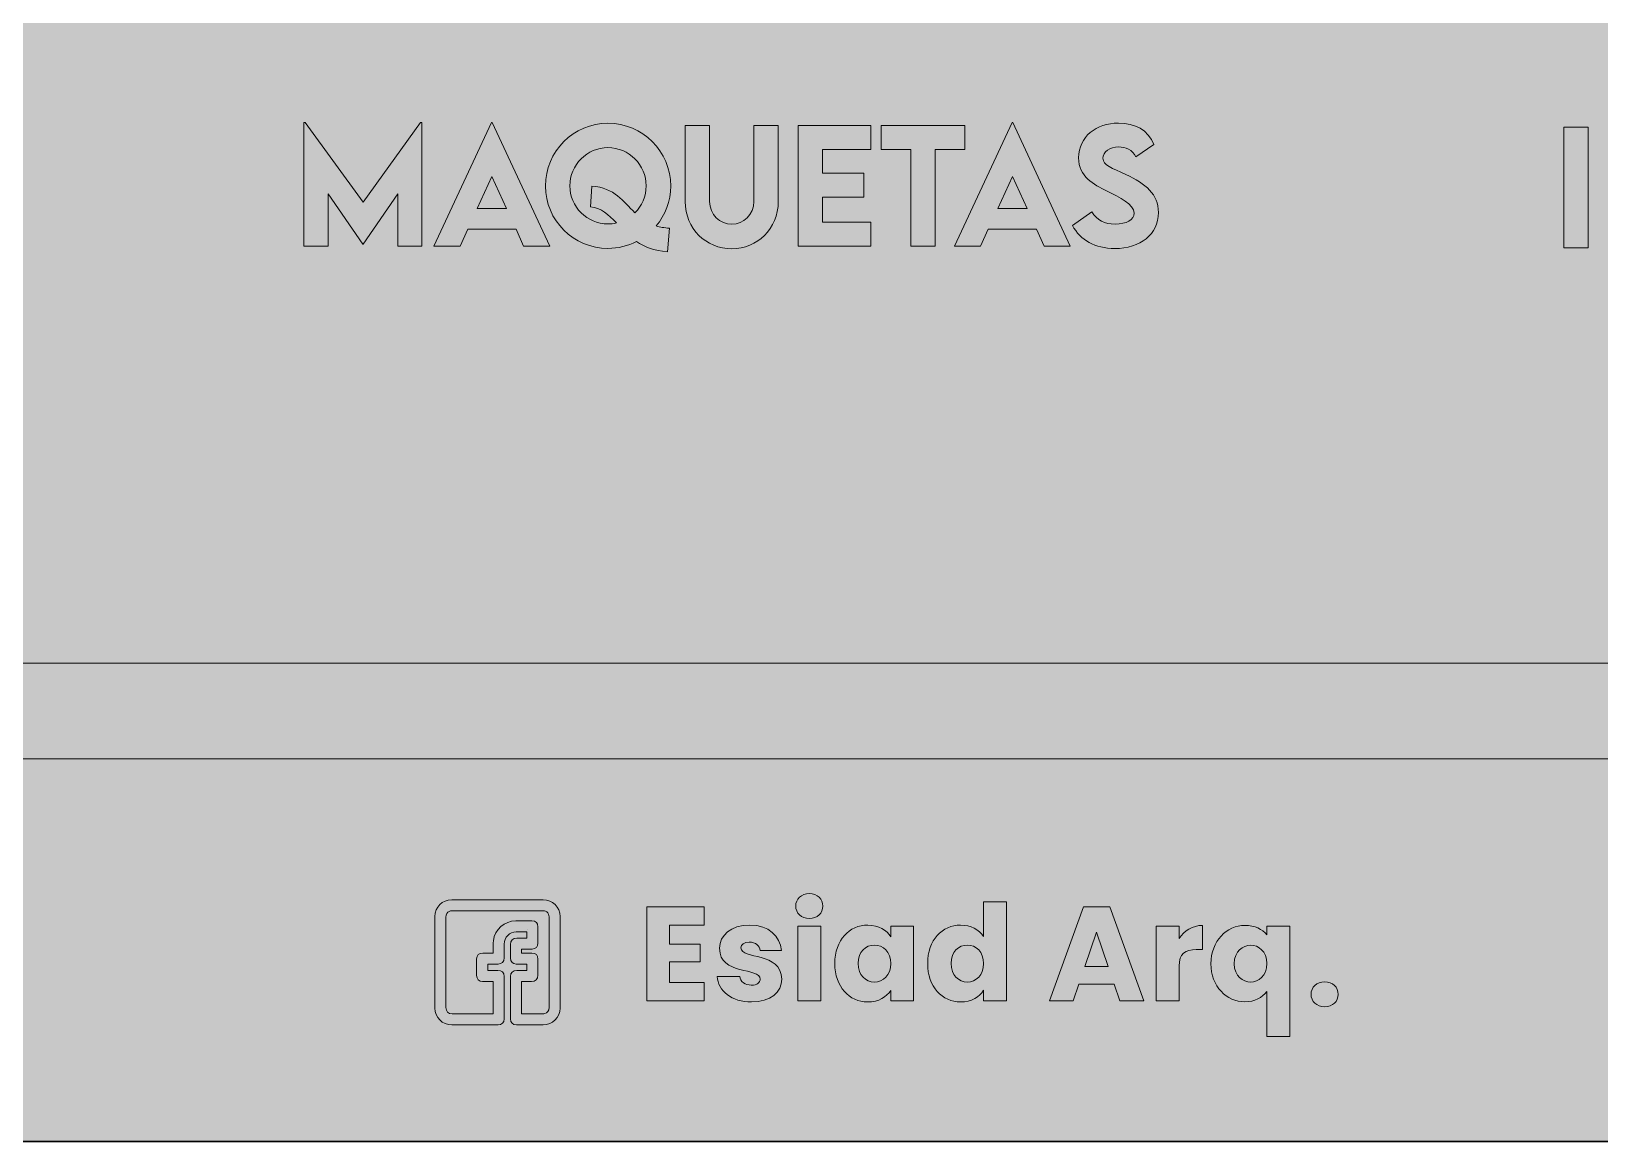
# Model space of a CAD drawing. Header units: metres. Extents: x 2745 to 3085, y 1376 to 1656.
# Drawn here: x 2815.73 to 2840.33, y 1595.96 to 1613.37 of the extents above; entities that cross this region are included whole.
import ezdxf

# ---------------------------------------------------------------- set-up
doc = ezdxf.new("R2010")
doc.units = ezdxf.units.M
doc.layers.add('Esiad Formato - Otros', color=7, linetype='Continuous', lineweight=0)

# ---------------------------------------------------------------- blocks, each defined once
blk = doc.blocks.new('Formato')
at = {"layer": 'Esiad Formato - Otros', "true_color": 0xd7d7da}
h = blk.add_hatch(color=254, dxfattribs=at)
h.dxf.hatch_style = 1
h.paths.add_polyline_path([(0, 0), (-120, 0), (-120, 60), (0, 60)])
at = {"layer": 'Esiad Formato - Otros', "true_color": 0x2b737a, "transparency": 33554687}
h = blk.add_hatch(color=147, dxfattribs=at)
h.dxf.hatch_style = 2
edge = h.paths.add_edge_path()
edge.add_spline(control_points=[(-43.615, 15.979), (-43.615, 15.979), (-43.615, 14.043), (-43.615, 14.043), (-43.615, 14.043), (-43.994, 14.043), (-43.994, 14.043), (-43.994, 14.043), (-43.994, 14.865), (-43.994, 14.865), (-43.994, 14.865), (-44.538, 14.074), (-44.538, 14.074), (-44.538, 14.074), (-44.54, 14.074), (-44.54, 14.074), (-44.54, 14.074), (-45.085, 14.865), (-45.085, 14.865), (-45.085, 14.865), (-45.085, 14.043), (-45.085, 14.043), (-45.085, 14.043), (-45.465, 14.043), (-45.465, 14.043), (-45.465, 14.043), (-45.465, 15.979), (-45.465, 15.979), (-45.465, 15.979), (-45.444, 15.979), (-45.444, 15.979), (-45.444, 15.979), (-44.539, 14.731), (-44.539, 14.731), (-44.539, 14.731), (-43.636, 15.979), (-43.636, 15.979), (-43.636, 15.979), (-43.615, 15.979), (-43.615, 15.979)], knot_values=[0, 0, 0, 0, 1, 1, 1, 2, 2, 2, 3, 3, 3, 4, 4, 4, 5, 5, 5, 6, 6, 6, 7, 7, 7, 8, 8, 8, 9, 9, 9, 10, 10, 10, 11, 11, 11, 12, 12, 12, 13, 13, 13, 13], degree=3, periodic=0)
h = blk.add_hatch(color=147, dxfattribs=at)
h.dxf.hatch_style = 2
edge = h.paths.add_edge_path()
edge.add_spline(control_points=[(-42.287, 14.63), (-42.287, 14.63), (-42.517, 15.135), (-42.517, 15.135), (-42.517, 15.135), (-42.747, 14.63), (-42.747, 14.63), (-42.747, 14.63), (-42.287, 14.63), (-42.287, 14.63)], knot_values=[0, 0, 0, 0, 1, 1, 1, 2, 2, 2, 3, 3, 3, 3], degree=3, periodic=0)
edge = h.paths.add_edge_path()
edge.add_spline(control_points=[(-42.139, 14.306), (-42.139, 14.306), (-42.895, 14.306), (-42.895, 14.306), (-42.895, 14.306), (-43.016, 14.043), (-43.016, 14.043), (-43.016, 14.043), (-43.426, 14.043), (-43.426, 14.043), (-43.426, 14.043), (-42.524, 15.979), (-42.524, 15.979), (-42.524, 15.979), (-42.512, 15.979), (-42.512, 15.979), (-42.512, 15.979), (-41.608, 14.043), (-41.608, 14.043), (-41.608, 14.043), (-42.02, 14.043), (-42.02, 14.043), (-42.02, 14.043), (-42.139, 14.306), (-42.139, 14.306)], knot_values=[0, 0, 0, 0, 1, 1, 1, 2, 2, 2, 3, 3, 3, 4, 4, 4, 5, 5, 5, 6, 6, 6, 7, 7, 7, 8, 8, 8, 8], degree=3, periodic=0)
h = blk.add_hatch(color=147, dxfattribs=at)
h.dxf.hatch_style = 2
edge = h.paths.add_edge_path()
edge.add_spline(control_points=[(-40.697, 14.391), (-40.651, 14.391), (-40.605, 14.395), (-40.563, 14.406), (-40.686, 14.536), (-40.802, 14.646), (-40.972, 14.658), (-40.972, 14.658), (-40.952, 14.984), (-40.952, 14.984), (-40.59, 14.957), (-40.458, 14.743), (-40.274, 14.565), (-40.165, 14.673), (-40.097, 14.823), (-40.097, 14.987), (-40.097, 15.318), (-40.366, 15.587), (-40.697, 15.587), (-41.026, 15.587), (-41.294, 15.318), (-41.294, 14.987), (-41.294, 14.659), (-41.026, 14.391), (-40.697, 14.391)], knot_values=[0, 0, 0, 0, 1, 1, 1, 2, 2, 2, 3, 3, 3, 4, 4, 4, 5, 5, 5, 6, 6, 6, 7, 7, 7, 8, 8, 8, 8], degree=3, periodic=0)
edge = h.paths.add_edge_path()
edge.add_spline(control_points=[(-39.941, 14.359), (-39.88, 14.341), (-39.812, 14.329), (-39.733, 14.324), (-39.733, 14.324), (-39.764, 13.954), (-39.764, 13.954), (-39.97, 13.966), (-40.124, 14.03), (-40.248, 14.115), (-40.383, 14.045), (-40.535, 14.006), (-40.697, 14.006), (-41.236, 14.006), (-41.678, 14.447), (-41.678, 14.985), (-41.678, 15.527), (-41.236, 15.97), (-40.696, 15.97), (-40.155, 15.97), (-39.712, 15.527), (-39.712, 14.985), (-39.712, 14.748), (-39.798, 14.529), (-39.941, 14.359)], knot_values=[0, 0, 0, 0, 1, 1, 1, 2, 2, 2, 3, 3, 3, 4, 4, 4, 5, 5, 5, 6, 6, 6, 7, 7, 7, 8, 8, 8, 8], degree=3, periodic=0)
h = blk.add_hatch(color=147, dxfattribs=at)
h.dxf.hatch_style = 2
edge = h.paths.add_edge_path()
edge.add_spline(control_points=[(-39.483, 14.741), (-39.483, 14.741), (-39.483, 15.932), (-39.483, 15.932), (-39.483, 15.932), (-39.101, 15.932), (-39.101, 15.932), (-39.101, 15.932), (-39.101, 14.742), (-39.101, 14.742), (-39.101, 14.536), (-38.938, 14.386), (-38.755, 14.386), (-38.572, 14.386), (-38.407, 14.537), (-38.407, 14.742), (-38.407, 14.742), (-38.407, 15.932), (-38.407, 15.932), (-38.407, 15.932), (-38.025, 15.932), (-38.025, 15.932), (-38.025, 15.932), (-38.025, 14.741), (-38.025, 14.741), (-38.025, 14.313), (-38.352, 14.002), (-38.754, 14.002), (-39.156, 14.002), (-39.483, 14.313), (-39.483, 14.741)], knot_values=[0, 0, 0, 0, 1, 1, 1, 2, 2, 2, 3, 3, 3, 4, 4, 4, 5, 5, 5, 6, 6, 6, 7, 7, 7, 8, 8, 8, 9, 9, 9, 10, 10, 10, 10], degree=3, periodic=0)
h = blk.add_hatch(color=147, dxfattribs=at)
h.dxf.hatch_style = 2
edge = h.paths.add_edge_path()
edge.add_spline(control_points=[(-37.333, 15.558), (-37.333, 15.558), (-37.333, 15.189), (-37.333, 15.189), (-37.333, 15.189), (-36.682, 15.189), (-36.682, 15.189), (-36.682, 15.189), (-36.682, 14.81), (-36.682, 14.81), (-36.682, 14.81), (-37.333, 14.81), (-37.333, 14.81), (-37.333, 14.81), (-37.333, 14.42), (-37.333, 14.42), (-37.333, 14.42), (-36.574, 14.42), (-36.574, 14.42), (-36.574, 14.42), (-36.574, 14.043), (-36.574, 14.043), (-36.574, 14.043), (-37.713, 14.043), (-37.713, 14.043), (-37.713, 14.043), (-37.713, 15.932), (-37.713, 15.932), (-37.713, 15.932), (-36.574, 15.932), (-36.574, 15.932), (-36.574, 15.932), (-36.574, 15.558), (-36.574, 15.558), (-36.574, 15.558), (-37.333, 15.558), (-37.333, 15.558)], knot_values=[0, 0, 0, 0, 1, 1, 1, 2, 2, 2, 3, 3, 3, 4, 4, 4, 5, 5, 5, 6, 6, 6, 7, 7, 7, 8, 8, 8, 9, 9, 9, 10, 10, 10, 11, 11, 11, 12, 12, 12, 12], degree=3, periodic=0)
h = blk.add_hatch(color=147, dxfattribs=at)
h.dxf.hatch_style = 2
edge = h.paths.add_edge_path()
edge.add_spline(control_points=[(-35.1, 15.556), (-35.1, 15.556), (-35.564, 15.556), (-35.564, 15.556), (-35.564, 15.556), (-35.564, 14.043), (-35.564, 14.043), (-35.564, 14.043), (-35.945, 14.043), (-35.945, 14.043), (-35.945, 14.043), (-35.945, 15.556), (-35.945, 15.556), (-35.945, 15.556), (-36.41, 15.556), (-36.41, 15.556), (-36.41, 15.556), (-36.41, 15.932), (-36.41, 15.932), (-36.41, 15.932), (-35.1, 15.932), (-35.1, 15.932), (-35.1, 15.932), (-35.1, 15.556), (-35.1, 15.556)], knot_values=[0, 0, 0, 0, 1, 1, 1, 2, 2, 2, 3, 3, 3, 4, 4, 4, 5, 5, 5, 6, 6, 6, 7, 7, 7, 8, 8, 8, 8], degree=3, periodic=0)
h = blk.add_hatch(color=147, dxfattribs=at)
h.dxf.hatch_style = 2
edge = h.paths.add_edge_path()
edge.add_spline(control_points=[(-34.121, 14.63), (-34.121, 14.63), (-34.351, 15.135), (-34.351, 15.135), (-34.351, 15.135), (-34.582, 14.63), (-34.582, 14.63), (-34.582, 14.63), (-34.121, 14.63), (-34.121, 14.63)], knot_values=[0, 0, 0, 0, 1, 1, 1, 2, 2, 2, 3, 3, 3, 3], degree=3, periodic=0)
edge = h.paths.add_edge_path()
edge.add_spline(control_points=[(-33.974, 14.306), (-33.974, 14.306), (-34.73, 14.306), (-34.73, 14.306), (-34.73, 14.306), (-34.85, 14.043), (-34.85, 14.043), (-34.85, 14.043), (-35.26, 14.043), (-35.26, 14.043), (-35.26, 14.043), (-34.358, 15.979), (-34.358, 15.979), (-34.358, 15.979), (-34.346, 15.979), (-34.346, 15.979), (-34.346, 15.979), (-33.443, 14.043), (-33.443, 14.043), (-33.443, 14.043), (-33.854, 14.043), (-33.854, 14.043), (-33.854, 14.043), (-33.974, 14.306), (-33.974, 14.306)], knot_values=[0, 0, 0, 0, 1, 1, 1, 2, 2, 2, 3, 3, 3, 4, 4, 4, 5, 5, 5, 6, 6, 6, 7, 7, 7, 8, 8, 8, 8], degree=3, periodic=0)
h = blk.add_hatch(color=147, dxfattribs=at)
h.dxf.hatch_style = 2
edge = h.paths.add_edge_path()
edge.add_spline(control_points=[(-33.411, 14.368), (-33.411, 14.368), (-33.108, 14.582), (-33.108, 14.582), (-33.024, 14.448), (-32.904, 14.387), (-32.741, 14.387), (-32.563, 14.387), (-32.443, 14.46), (-32.443, 14.561), (-32.443, 14.699), (-32.669, 14.808), (-32.867, 14.906), (-33.08, 15.012), (-33.313, 15.128), (-33.313, 15.429), (-33.313, 15.756), (-33.036, 15.972), (-32.689, 15.972), (-32.431, 15.972), (-32.218, 15.865), (-32.133, 15.636), (-32.133, 15.636), (-32.413, 15.441), (-32.413, 15.441), (-32.469, 15.553), (-32.578, 15.599), (-32.683, 15.599), (-32.825, 15.599), (-32.931, 15.517), (-32.931, 15.42), (-32.931, 15.307), (-32.788, 15.268), (-32.571, 15.166), (-32.258, 15.019), (-32.061, 14.859), (-32.061, 14.569), (-32.061, 14.224), (-32.342, 14.005), (-32.747, 14.005), (-33.056, 14.005), (-33.285, 14.134), (-33.411, 14.368)], knot_values=[0, 0, 0, 0, 1, 1, 1, 2, 2, 2, 3, 3, 3, 4, 4, 4, 5, 5, 5, 6, 6, 6, 7, 7, 7, 8, 8, 8, 9, 9, 9, 10, 10, 10, 11, 11, 11, 12, 12, 12, 13, 13, 13, 14, 14, 14, 14], degree=3, periodic=0)
h = blk.add_hatch(color=147, dxfattribs=at)
h.dxf.hatch_style = 2
edge = h.paths.add_edge_path()
edge.add_spline(control_points=[(-25.701, 15.907), (-25.701, 15.907), (-25.321, 15.907), (-25.321, 15.907), (-25.321, 15.907), (-25.321, 14.018), (-25.321, 14.018), (-25.321, 14.018), (-25.701, 14.018), (-25.701, 14.018), (-25.701, 14.018), (-25.701, 15.907), (-25.701, 15.907)], knot_values=[0, 0, 0, 0, 1, 1, 1, 2, 2, 2, 3, 3, 3, 4, 4, 4, 4], degree=3, periodic=0)
at = {"layer": 'Esiad Formato - Otros', "true_color": 0x60bfbc, "transparency": 33554687}
h = blk.add_hatch(color=123, dxfattribs=at)
h.dxf.hatch_style = 2
edge = h.paths.add_edge_path()
edge.add_line((0, 6), (-65.117, 6))
edge.add_arc((-65.117, -6.5), 12.5, 90, 148.6677)
edge.add_line((-75.794, 0), (0, 0))
edge.add_line((0, 0), (0, 6))
at = {"layer": 'Esiad Formato - Otros', "transparency": 33554687}
h = blk.add_hatch(color=256, dxfattribs=at)
h.dxf.hatch_style = 2
edge = h.paths.add_edge_path()
edge.add_spline(control_points=[(-41.951, 3.318), (-41.951, 3.318), (-41.951, 3.318), (-41.951, 3.318), (-41.951, 3.318), (-41.951, 3.317), (-41.951, 3.317), (-41.951, 3.317), (-41.951, 3.317), (-41.951, 3.317), (-41.951, 3.317), (-41.951, 3.318), (-41.951, 3.318)], knot_values=[0, 0, 0, 0, 1, 1, 1, 2, 2, 2, 3, 3, 3, 4, 4, 4, 4], degree=3, periodic=0)
edge = h.paths.add_edge_path()
edge.add_spline(control_points=[(-41.794, 2.606), (-41.794, 2.606), (-41.794, 2.859), (-41.794, 2.859), (-41.794, 2.918), (-41.831, 2.955), (-41.89, 2.955), (-41.89, 2.955), (-42.052, 2.955), (-42.052, 2.955), (-42.052, 2.955), (-42.052, 3.016), (-42.052, 3.016), (-42.052, 3.016), (-42.02, 3.016), (-42.02, 3.016), (-41.976, 3.016), (-41.932, 3.016), (-41.887, 3.016), (-41.83, 3.017), (-41.794, 3.053), (-41.794, 3.11), (-41.794, 3.195), (-41.794, 3.28), (-41.794, 3.365), (-41.794, 3.425), (-41.83, 3.461), (-41.889, 3.461), (-41.889, 3.461), (-41.94, 3.461), (-41.94, 3.461), (-42.008, 3.461), (-42.075, 3.461), (-42.143, 3.46), (-42.321, 3.457), (-42.472, 3.323), (-42.493, 3.148), (-42.498, 3.102), (-42.498, 3.054), (-42.498, 3.009), (-42.498, 2.991), (-42.498, 2.973), (-42.498, 2.955), (-42.498, 2.955), (-42.662, 2.955), (-42.662, 2.955), (-42.72, 2.955), (-42.757, 2.919), (-42.757, 2.862), (-42.758, 2.775), (-42.757, 2.688), (-42.757, 2.602), (-42.757, 2.545), (-42.72, 2.509), (-42.664, 2.508), (-42.62, 2.508), (-42.576, 2.508), (-42.531, 2.508), (-42.531, 2.508), (-42.499, 2.508), (-42.499, 2.508), (-42.499, 2.508), (-42.499, 2.001), (-42.499, 2.001), (-42.499, 2.001), (-43.139, 2.001), (-43.139, 2.001), (-43.201, 2.001), (-43.238, 2.038), (-43.238, 2.099), (-43.238, 2.099), (-43.239, 3.214), (-43.239, 3.214), (-43.238, 3.314), (-43.238, 3.414), (-43.239, 3.515), (-43.239, 3.562), (-43.223, 3.592), (-43.187, 3.608), (-43.174, 3.614), (-43.156, 3.618), (-43.139, 3.618), (-42.93, 3.618), (-42.721, 3.618), (-42.511, 3.618), (-42.442, 3.618), (-42.373, 3.618), (-42.304, 3.618), (-42.304, 3.618), (-41.733, 3.618), (-41.733, 3.618), (-41.702, 3.618), (-41.678, 3.615), (-41.658, 3.6), (-41.633, 3.581), (-41.621, 3.556), (-41.621, 3.52), (-41.621, 3.52), (-41.621, 2.596), (-41.621, 2.596), (-41.621, 2.596), (-41.621, 2.1), (-41.621, 2.1), (-41.621, 2.051), (-41.645, 2.016), (-41.687, 2.005), (-41.696, 2.002), (-41.706, 2.001), (-41.716, 2.001), (-41.716, 2.001), (-42.052, 2.001), (-42.052, 2.001), (-42.052, 2.001), (-42.052, 2.508), (-42.052, 2.508), (-42.052, 2.508), (-41.894, 2.508), (-41.894, 2.508), (-41.831, 2.508), (-41.794, 2.544), (-41.794, 2.606)], knot_values=[0, 0, 0, 0, 1, 1, 1, 2, 2, 2, 3, 3, 3, 4, 4, 4, 5, 5, 5, 6, 6, 6, 7, 7, 7, 8, 8, 8, 9, 9, 9, 10, 10, 10, 11, 11, 11, 12, 12, 12, 13, 13, 13, 14, 14, 14, 15, 15, 15, 16, 16, 16, 17, 17, 17, 18, 18, 18, 19, 19, 19, 20, 20, 20, 21, 21, 21, 22, 22, 22, 23, 23, 23, 24, 24, 24, 25, 25, 25, 26, 26, 26, 27, 27, 27, 28, 28, 28, 29, 29, 29, 30, 30, 30, 31, 31, 31, 32, 32, 32, 33, 33, 33, 34, 34, 34, 35, 35, 35, 36, 36, 36, 37, 37, 37, 38, 38, 38, 39, 39, 39, 40, 40, 40, 40], degree=3, periodic=0)
edge = h.paths.add_edge_path()
edge.add_spline(control_points=[(-41.713, 3.791), (-41.713, 3.791), (-43.147, 3.791), (-43.147, 3.791), (-43.295, 3.791), (-43.411, 3.675), (-43.412, 3.526), (-43.412, 3.526), (-43.412, 2.092), (-43.412, 2.092), (-43.411, 1.944), (-43.295, 1.828), (-43.146, 1.828), (-43.146, 1.828), (-42.42, 1.828), (-42.42, 1.828), (-42.361, 1.828), (-42.325, 1.864), (-42.325, 1.923), (-42.325, 1.923), (-42.325, 2.585), (-42.325, 2.585), (-42.325, 2.648), (-42.36, 2.682), (-42.422, 2.682), (-42.422, 2.682), (-42.582, 2.682), (-42.582, 2.682), (-42.582, 2.682), (-42.582, 2.781), (-42.582, 2.781), (-42.582, 2.781), (-42.421, 2.781), (-42.421, 2.781), (-42.359, 2.782), (-42.325, 2.816), (-42.325, 2.878), (-42.325, 2.878), (-42.325, 3.095), (-42.325, 3.095), (-42.325, 3.2), (-42.239, 3.287), (-42.134, 3.288), (-42.093, 3.288), (-42.053, 3.288), (-42.013, 3.288), (-42.013, 3.288), (-41.969, 3.288), (-41.969, 3.288), (-41.969, 3.288), (-41.969, 3.189), (-41.969, 3.189), (-41.969, 3.189), (-42.124, 3.189), (-42.124, 3.189), (-42.187, 3.189), (-42.226, 3.149), (-42.226, 3.086), (-42.226, 3.015), (-42.226, 2.944), (-42.226, 2.873), (-42.226, 2.818), (-42.191, 2.782), (-42.137, 2.781), (-42.118, 2.781), (-42.099, 2.781), (-42.08, 2.781), (-42.08, 2.781), (-41.97, 2.781), (-41.97, 2.781), (-41.97, 2.781), (-41.97, 2.682), (-41.97, 2.682), (-41.97, 2.682), (-42.127, 2.682), (-42.127, 2.682), (-42.191, 2.682), (-42.226, 2.648), (-42.226, 2.584), (-42.226, 2.584), (-42.226, 1.923), (-42.226, 1.923), (-42.226, 1.863), (-42.191, 1.828), (-42.131, 1.828), (-42.131, 1.828), (-41.713, 1.828), (-41.713, 1.828), (-41.565, 1.828), (-41.448, 1.944), (-41.448, 2.092), (-41.448, 2.092), (-41.448, 3.526), (-41.448, 3.526), (-41.448, 3.675), (-41.565, 3.791), (-41.713, 3.791)], knot_values=[0, 0, 0, 0, 1, 1, 1, 2, 2, 2, 3, 3, 3, 4, 4, 4, 5, 5, 5, 6, 6, 6, 7, 7, 7, 8, 8, 8, 9, 9, 9, 10, 10, 10, 11, 11, 11, 12, 12, 12, 13, 13, 13, 14, 14, 14, 15, 15, 15, 16, 16, 16, 17, 17, 17, 18, 18, 18, 19, 19, 19, 20, 20, 20, 21, 21, 21, 22, 22, 22, 23, 23, 23, 24, 24, 24, 25, 25, 25, 26, 26, 26, 27, 27, 27, 28, 28, 28, 29, 29, 29, 30, 30, 30, 31, 31, 31, 32, 32, 32, 32], degree=3, periodic=0)
h = blk.add_hatch(color=256, dxfattribs=at)
h.dxf.hatch_style = 2
edge = h.paths.add_edge_path()
edge.add_spline(control_points=[(-37.718, 3.375), (-37.718, 3.375), (-37.358, 3.375), (-37.358, 3.375), (-37.358, 3.375), (-37.358, 2.203), (-37.358, 2.203), (-37.358, 2.203), (-37.718, 2.203), (-37.718, 2.203), (-37.718, 2.203), (-37.718, 3.375), (-37.718, 3.375)], knot_values=[0, 0, 0, 0, 1, 1, 1, 2, 2, 2, 3, 3, 3, 4, 4, 4, 4], degree=3, periodic=0)
edge = h.paths.add_edge_path()
edge.add_spline(control_points=[(-37.751, 3.69), (-37.751, 3.8), (-37.665, 3.886), (-37.537, 3.886), (-37.411, 3.886), (-37.325, 3.8), (-37.325, 3.69), (-37.325, 3.583), (-37.411, 3.497), (-37.537, 3.497), (-37.665, 3.497), (-37.751, 3.583), (-37.751, 3.69)], knot_values=[0, 0, 0, 0, 1, 1, 1, 2, 2, 2, 3, 3, 3, 4, 4, 4, 4], degree=3, periodic=0)
h = blk.add_hatch(color=256, dxfattribs=at)
h.dxf.hatch_style = 2
edge = h.paths.add_edge_path()
edge.add_spline(control_points=[(-35.059, 3.079), (-35.193, 3.079), (-35.315, 2.978), (-35.315, 2.791), (-35.315, 2.605), (-35.193, 2.5), (-35.059, 2.5), (-34.922, 2.5), (-34.803, 2.602), (-34.803, 2.789), (-34.803, 2.976), (-34.922, 3.079), (-35.059, 3.079)], knot_values=[0, 0, 0, 0, 1, 1, 1, 2, 2, 2, 3, 3, 3, 4, 4, 4, 4], degree=3, periodic=0)
edge = h.paths.add_edge_path()
edge.add_spline(control_points=[(-35.164, 3.392), (-35.009, 3.392), (-34.874, 3.321), (-34.803, 3.214), (-34.803, 3.214), (-34.803, 3.758), (-34.803, 3.758), (-34.803, 3.758), (-34.444, 3.758), (-34.444, 3.758), (-34.444, 3.758), (-34.444, 2.203), (-34.444, 2.203), (-34.444, 2.203), (-34.803, 2.203), (-34.803, 2.203), (-34.803, 2.203), (-34.803, 2.371), (-34.803, 2.371), (-34.868, 2.264), (-34.992, 2.187), (-35.164, 2.187), (-35.452, 2.187), (-35.681, 2.422), (-35.681, 2.791), (-35.681, 3.161), (-35.452, 3.392), (-35.164, 3.392)], knot_values=[0, 0, 0, 0, 1, 1, 1, 2, 2, 2, 3, 3, 3, 4, 4, 4, 5, 5, 5, 6, 6, 6, 7, 7, 7, 8, 8, 8, 9, 9, 9, 9], degree=3, periodic=0)
h = blk.add_hatch(color=256, dxfattribs=at)
h.dxf.hatch_style = 2
edge = h.paths.add_edge_path()
edge.add_spline(control_points=[(-39.185, 3.39), (-39.185, 3.39), (-39.729, 3.39), (-39.729, 3.39), (-39.729, 3.39), (-39.729, 3.092), (-39.729, 3.092), (-39.729, 3.092), (-39.248, 3.092), (-39.248, 3.092), (-39.248, 3.092), (-39.248, 2.815), (-39.248, 2.815), (-39.248, 2.815), (-39.729, 2.815), (-39.729, 2.815), (-39.729, 2.815), (-39.729, 2.491), (-39.729, 2.491), (-39.729, 2.491), (-39.185, 2.491), (-39.185, 2.491), (-39.185, 2.491), (-39.185, 2.203), (-39.185, 2.203), (-39.185, 2.203), (-40.088, 2.203), (-40.088, 2.203), (-40.088, 2.203), (-40.088, 3.678), (-40.088, 3.678), (-40.088, 3.678), (-39.185, 3.678), (-39.185, 3.678), (-39.185, 3.678), (-39.185, 3.39), (-39.185, 3.39)], knot_values=[0, 0, 0, 0, 1, 1, 1, 2, 2, 2, 3, 3, 3, 4, 4, 4, 5, 5, 5, 6, 6, 6, 7, 7, 7, 8, 8, 8, 9, 9, 9, 10, 10, 10, 11, 11, 11, 12, 12, 12, 12], degree=3, periodic=0)
h = blk.add_hatch(color=256, dxfattribs=at)
h.dxf.hatch_style = 2
edge = h.paths.add_edge_path()
edge.add_spline(control_points=[(-33.032, 3.281), (-33.032, 3.281), (-33.213, 2.741), (-33.213, 2.741), (-33.213, 2.741), (-32.85, 2.741), (-32.85, 2.741), (-32.85, 2.741), (-33.032, 3.281), (-33.032, 3.281)], knot_values=[0, 0, 0, 0, 1, 1, 1, 2, 2, 2, 3, 3, 3, 3], degree=3, periodic=0)
edge = h.paths.add_edge_path()
edge.add_spline(control_points=[(-32.757, 2.464), (-32.757, 2.464), (-33.308, 2.464), (-33.308, 2.464), (-33.308, 2.464), (-33.396, 2.203), (-33.396, 2.203), (-33.396, 2.203), (-33.772, 2.203), (-33.772, 2.203), (-33.772, 2.203), (-33.238, 3.678), (-33.238, 3.678), (-33.238, 3.678), (-32.822, 3.678), (-32.822, 3.678), (-32.822, 3.678), (-32.289, 2.203), (-32.289, 2.203), (-32.289, 2.203), (-32.669, 2.203), (-32.669, 2.203), (-32.669, 2.203), (-32.757, 2.464), (-32.757, 2.464)], knot_values=[0, 0, 0, 0, 1, 1, 1, 2, 2, 2, 3, 3, 3, 4, 4, 4, 5, 5, 5, 6, 6, 6, 7, 7, 7, 8, 8, 8, 8], degree=3, periodic=0)
h = blk.add_hatch(color=256, dxfattribs=at)
h.dxf.hatch_style = 2
edge = h.paths.add_edge_path()
edge.add_spline(control_points=[(-38.444, 2.187), (-38.757, 2.187), (-38.967, 2.361), (-38.984, 2.588), (-38.984, 2.588), (-38.629, 2.588), (-38.629, 2.588), (-38.62, 2.506), (-38.547, 2.451), (-38.448, 2.451), (-38.356, 2.451), (-38.308, 2.493), (-38.308, 2.546), (-38.308, 2.735), (-38.946, 2.598), (-38.946, 3.029), (-38.946, 3.228), (-38.776, 3.392), (-38.469, 3.392), (-38.167, 3.392), (-37.999, 3.224), (-37.976, 2.993), (-37.976, 2.993), (-38.308, 2.993), (-38.308, 2.993), (-38.318, 3.073), (-38.379, 3.125), (-38.48, 3.125), (-38.564, 3.125), (-38.61, 3.092), (-38.61, 3.035), (-38.61, 2.848), (-37.976, 2.981), (-37.969, 2.544), (-37.969, 2.34), (-38.15, 2.187), (-38.444, 2.187)], knot_values=[0, 0, 0, 0, 1, 1, 1, 2, 2, 2, 3, 3, 3, 4, 4, 4, 5, 5, 5, 6, 6, 6, 7, 7, 7, 8, 8, 8, 9, 9, 9, 10, 10, 10, 11, 11, 11, 12, 12, 12, 12], degree=3, periodic=0)
h = blk.add_hatch(color=256, dxfattribs=at)
h.dxf.hatch_style = 2
edge = h.paths.add_edge_path()
edge.add_spline(control_points=[(-36.516, 3.079), (-36.651, 3.079), (-36.773, 2.978), (-36.773, 2.791), (-36.773, 2.605), (-36.651, 2.5), (-36.516, 2.5), (-36.38, 2.5), (-36.26, 2.602), (-36.26, 2.789), (-36.26, 2.976), (-36.38, 3.079), (-36.516, 3.079)], knot_values=[0, 0, 0, 0, 1, 1, 1, 2, 2, 2, 3, 3, 3, 4, 4, 4, 4], degree=3, periodic=0)
edge = h.paths.add_edge_path()
edge.add_spline(control_points=[(-36.621, 3.392), (-36.447, 3.392), (-36.323, 3.312), (-36.26, 3.209), (-36.26, 3.209), (-36.26, 3.375), (-36.26, 3.375), (-36.26, 3.375), (-35.901, 3.375), (-35.901, 3.375), (-35.901, 3.375), (-35.901, 2.203), (-35.901, 2.203), (-35.901, 2.203), (-36.26, 2.203), (-36.26, 2.203), (-36.26, 2.203), (-36.26, 2.369), (-36.26, 2.369), (-36.325, 2.266), (-36.449, 2.187), (-36.623, 2.187), (-36.909, 2.187), (-37.138, 2.422), (-37.138, 2.791), (-37.138, 3.161), (-36.909, 3.392), (-36.621, 3.392)], knot_values=[0, 0, 0, 0, 1, 1, 1, 2, 2, 2, 3, 3, 3, 4, 4, 4, 5, 5, 5, 6, 6, 6, 7, 7, 7, 8, 8, 8, 9, 9, 9, 9], degree=3, periodic=0)
h = blk.add_hatch(color=256, dxfattribs=at)
h.dxf.hatch_style = 2
edge = h.paths.add_edge_path()
edge.add_spline(control_points=[(-31.737, 2.203), (-31.737, 2.203), (-32.096, 2.203), (-32.096, 2.203), (-32.096, 2.203), (-32.096, 3.375), (-32.096, 3.375), (-32.096, 3.375), (-31.737, 3.375), (-31.737, 3.375), (-31.737, 3.375), (-31.737, 3.18), (-31.737, 3.18), (-31.655, 3.304), (-31.527, 3.388), (-31.369, 3.388), (-31.369, 3.388), (-31.369, 3.008), (-31.369, 3.008), (-31.369, 3.008), (-31.468, 3.008), (-31.468, 3.008), (-31.638, 3.008), (-31.737, 2.949), (-31.737, 2.747), (-31.737, 2.747), (-31.737, 2.203), (-31.737, 2.203)], knot_values=[0, 0, 0, 0, 1, 1, 1, 2, 2, 2, 3, 3, 3, 4, 4, 4, 5, 5, 5, 6, 6, 6, 7, 7, 7, 8, 8, 8, 9, 9, 9, 9], degree=3, periodic=0)
h = blk.add_hatch(color=256, dxfattribs=at)
h.dxf.hatch_style = 2
edge = h.paths.add_edge_path()
edge.add_spline(control_points=[(-30.615, 3.077), (-30.735, 3.077), (-30.872, 2.985), (-30.872, 2.787), (-30.872, 2.59), (-30.735, 2.5), (-30.615, 2.5), (-30.494, 2.5), (-30.359, 2.592), (-30.359, 2.789), (-30.359, 2.987), (-30.494, 3.077), (-30.615, 3.077)], knot_values=[0, 0, 0, 0, 1, 1, 1, 2, 2, 2, 3, 3, 3, 4, 4, 4, 4], degree=3, periodic=0)
edge = h.paths.add_edge_path()
edge.add_spline(control_points=[(-30.701, 3.388), (-30.548, 3.388), (-30.431, 3.329), (-30.359, 3.241), (-30.359, 3.241), (-30.359, 3.375), (-30.359, 3.375), (-30.359, 3.375), (-30, 3.375), (-30, 3.375), (-30, 3.375), (-30, 1.645), (-30, 1.645), (-30, 1.645), (-30.359, 1.645), (-30.359, 1.645), (-30.359, 1.645), (-30.359, 2.35), (-30.359, 2.35), (-30.435, 2.258), (-30.55, 2.189), (-30.706, 2.189), (-30.993, 2.189), (-31.237, 2.43), (-31.237, 2.787), (-31.237, 3.144), (-30.993, 3.388), (-30.701, 3.388)], knot_values=[0, 0, 0, 0, 1, 1, 1, 2, 2, 2, 3, 3, 3, 4, 4, 4, 5, 5, 5, 6, 6, 6, 7, 7, 7, 8, 8, 8, 9, 9, 9, 9], degree=3, periodic=0)
h = blk.add_hatch(color=256, dxfattribs=at)
h.dxf.hatch_style = 2
edge = h.paths.add_edge_path()
edge.add_spline(control_points=[(-29.453, 2.112), (-29.581, 2.112), (-29.667, 2.198), (-29.667, 2.305), (-29.667, 2.417), (-29.581, 2.503), (-29.453, 2.503), (-29.327, 2.503), (-29.241, 2.417), (-29.241, 2.305), (-29.241, 2.198), (-29.327, 2.112), (-29.453, 2.112)], knot_values=[0, 0, 0, 0, 1, 1, 1, 2, 2, 2, 3, 3, 3, 4, 4, 4, 4], degree=3, periodic=0)
at = {"layer": 'Esiad Formato - Otros', "color": 7, "true_color": 0xf2f2f3}
blk.add_lwpolyline([(0, 0), (-120, 0), (-120, 60), (0, 60)], close=True, dxfattribs=at)
at = {"layer": 'Esiad Formato - Otros', "color": 147, "true_color": 0x2b737a, "transparency": 33554687}
blk.add_lwpolyline([(0, 7.5), (-65.117, 7.5, 0.278904), (-77.516, 0, 0.261728)], format="xyb", dxfattribs=at)
at = {"layer": 'Esiad Formato - Otros', "color": 123, "true_color": 0x60bfbc, "transparency": 33554687}
blk.add_lwpolyline([(0, 6), (-65.117, 6, 0.261728), (-75.794, 0), (0, 0)], format="xyb", close=True, dxfattribs=at)
at = {"layer": 'Esiad Formato - Otros', "color": 147, "true_color": 0x2b737a, "transparency": 33554687}
for points, knots in [([(-43.615, 15.979), (-43.615, 15.979), (-43.615, 14.043), (-43.615, 14.043), (-43.615, 14.043), (-43.994, 14.043), (-43.994, 14.043), (-43.994, 14.043), (-43.994, 14.865), (-43.994, 14.865), (-43.994, 14.865), (-44.538, 14.074), (-44.538, 14.074), (-44.538, 14.074), (-44.54, 14.074), (-44.54, 14.074), (-44.54, 14.074), (-45.085, 14.865), (-45.085, 14.865), (-45.085, 14.865), (-45.085, 14.043), (-45.085, 14.043), (-45.085, 14.043), (-45.465, 14.043), (-45.465, 14.043), (-45.465, 14.043), (-45.465, 15.979), (-45.465, 15.979), (-45.465, 15.979), (-45.444, 15.979), (-45.444, 15.979), (-45.444, 15.979), (-44.539, 14.731), (-44.539, 14.731), (-44.539, 14.731), (-43.636, 15.979), (-43.636, 15.979), (-43.636, 15.979), (-43.615, 15.979), (-43.615, 15.979)], [0, 0, 0, 0, 1, 1, 1, 2, 2, 2, 3, 3, 3, 4, 4, 4, 5, 5, 5, 6, 6, 6, 7, 7, 7, 8, 8, 8, 9, 9, 9, 10, 10, 10, 11, 11, 11, 12, 12, 12, 13, 13, 13, 13]), ([(-42.139, 14.306), (-42.139, 14.306), (-42.895, 14.306), (-42.895, 14.306), (-42.895, 14.306), (-43.016, 14.043), (-43.016, 14.043), (-43.016, 14.043), (-43.426, 14.043), (-43.426, 14.043), (-43.426, 14.043), (-42.524, 15.979), (-42.524, 15.979), (-42.524, 15.979), (-42.512, 15.979), (-42.512, 15.979), (-42.512, 15.979), (-41.608, 14.043), (-41.608, 14.043), (-41.608, 14.043), (-42.02, 14.043), (-42.02, 14.043), (-42.02, 14.043), (-42.139, 14.306), (-42.139, 14.306)], [0, 0, 0, 0, 1, 1, 1, 2, 2, 2, 3, 3, 3, 4, 4, 4, 5, 5, 5, 6, 6, 6, 7, 7, 7, 8, 8, 8, 8]), ([(-39.941, 14.359), (-39.88, 14.341), (-39.812, 14.329), (-39.733, 14.324), (-39.733, 14.324), (-39.764, 13.954), (-39.764, 13.954), (-39.97, 13.966), (-40.124, 14.03), (-40.248, 14.115), (-40.383, 14.045), (-40.535, 14.006), (-40.697, 14.006), (-41.236, 14.006), (-41.678, 14.447), (-41.678, 14.985), (-41.678, 15.527), (-41.236, 15.97), (-40.696, 15.97), (-40.155, 15.97), (-39.712, 15.527), (-39.712, 14.985), (-39.712, 14.748), (-39.798, 14.529), (-39.941, 14.359)], [0, 0, 0, 0, 1, 1, 1, 2, 2, 2, 3, 3, 3, 4, 4, 4, 5, 5, 5, 6, 6, 6, 7, 7, 7, 8, 8, 8, 8]), ([(-39.483, 14.741), (-39.483, 14.741), (-39.483, 15.932), (-39.483, 15.932), (-39.483, 15.932), (-39.101, 15.932), (-39.101, 15.932), (-39.101, 15.932), (-39.101, 14.742), (-39.101, 14.742), (-39.101, 14.536), (-38.938, 14.386), (-38.755, 14.386), (-38.572, 14.386), (-38.407, 14.537), (-38.407, 14.742), (-38.407, 14.742), (-38.407, 15.932), (-38.407, 15.932), (-38.407, 15.932), (-38.025, 15.932), (-38.025, 15.932), (-38.025, 15.932), (-38.025, 14.741), (-38.025, 14.741), (-38.025, 14.313), (-38.352, 14.002), (-38.754, 14.002), (-39.156, 14.002), (-39.483, 14.313), (-39.483, 14.741)], [0, 0, 0, 0, 1, 1, 1, 2, 2, 2, 3, 3, 3, 4, 4, 4, 5, 5, 5, 6, 6, 6, 7, 7, 7, 8, 8, 8, 9, 9, 9, 10, 10, 10, 10]), ([(-37.333, 15.558), (-37.333, 15.558), (-37.333, 15.189), (-37.333, 15.189), (-37.333, 15.189), (-36.682, 15.189), (-36.682, 15.189), (-36.682, 15.189), (-36.682, 14.81), (-36.682, 14.81), (-36.682, 14.81), (-37.333, 14.81), (-37.333, 14.81), (-37.333, 14.81), (-37.333, 14.42), (-37.333, 14.42), (-37.333, 14.42), (-36.574, 14.42), (-36.574, 14.42), (-36.574, 14.42), (-36.574, 14.043), (-36.574, 14.043), (-36.574, 14.043), (-37.713, 14.043), (-37.713, 14.043), (-37.713, 14.043), (-37.713, 15.932), (-37.713, 15.932), (-37.713, 15.932), (-36.574, 15.932), (-36.574, 15.932), (-36.574, 15.932), (-36.574, 15.558), (-36.574, 15.558), (-36.574, 15.558), (-37.333, 15.558), (-37.333, 15.558)], [0, 0, 0, 0, 1, 1, 1, 2, 2, 2, 3, 3, 3, 4, 4, 4, 5, 5, 5, 6, 6, 6, 7, 7, 7, 8, 8, 8, 9, 9, 9, 10, 10, 10, 11, 11, 11, 12, 12, 12, 12]), ([(-35.1, 15.556), (-35.1, 15.556), (-35.564, 15.556), (-35.564, 15.556), (-35.564, 15.556), (-35.564, 14.043), (-35.564, 14.043), (-35.564, 14.043), (-35.945, 14.043), (-35.945, 14.043), (-35.945, 14.043), (-35.945, 15.556), (-35.945, 15.556), (-35.945, 15.556), (-36.41, 15.556), (-36.41, 15.556), (-36.41, 15.556), (-36.41, 15.932), (-36.41, 15.932), (-36.41, 15.932), (-35.1, 15.932), (-35.1, 15.932), (-35.1, 15.932), (-35.1, 15.556), (-35.1, 15.556)], [0, 0, 0, 0, 1, 1, 1, 2, 2, 2, 3, 3, 3, 4, 4, 4, 5, 5, 5, 6, 6, 6, 7, 7, 7, 8, 8, 8, 8]), ([(-33.974, 14.306), (-33.974, 14.306), (-34.73, 14.306), (-34.73, 14.306), (-34.73, 14.306), (-34.85, 14.043), (-34.85, 14.043), (-34.85, 14.043), (-35.26, 14.043), (-35.26, 14.043), (-35.26, 14.043), (-34.358, 15.979), (-34.358, 15.979), (-34.358, 15.979), (-34.346, 15.979), (-34.346, 15.979), (-34.346, 15.979), (-33.443, 14.043), (-33.443, 14.043), (-33.443, 14.043), (-33.854, 14.043), (-33.854, 14.043), (-33.854, 14.043), (-33.974, 14.306), (-33.974, 14.306)], [0, 0, 0, 0, 1, 1, 1, 2, 2, 2, 3, 3, 3, 4, 4, 4, 5, 5, 5, 6, 6, 6, 7, 7, 7, 8, 8, 8, 8]), ([(-33.411, 14.368), (-33.411, 14.368), (-33.108, 14.582), (-33.108, 14.582), (-33.024, 14.448), (-32.904, 14.387), (-32.741, 14.387), (-32.563, 14.387), (-32.443, 14.46), (-32.443, 14.561), (-32.443, 14.699), (-32.669, 14.808), (-32.867, 14.906), (-33.08, 15.012), (-33.313, 15.128), (-33.313, 15.429), (-33.313, 15.756), (-33.036, 15.972), (-32.689, 15.972), (-32.431, 15.972), (-32.218, 15.865), (-32.133, 15.636), (-32.133, 15.636), (-32.413, 15.441), (-32.413, 15.441), (-32.469, 15.553), (-32.578, 15.599), (-32.683, 15.599), (-32.825, 15.599), (-32.931, 15.517), (-32.931, 15.42), (-32.931, 15.307), (-32.788, 15.268), (-32.571, 15.166), (-32.258, 15.019), (-32.061, 14.859), (-32.061, 14.569), (-32.061, 14.224), (-32.342, 14.005), (-32.747, 14.005), (-33.056, 14.005), (-33.285, 14.134), (-33.411, 14.368)], [0, 0, 0, 0, 1, 1, 1, 2, 2, 2, 3, 3, 3, 4, 4, 4, 5, 5, 5, 6, 6, 6, 7, 7, 7, 8, 8, 8, 9, 9, 9, 10, 10, 10, 11, 11, 11, 12, 12, 12, 13, 13, 13, 14, 14, 14, 14]), ([(-25.701, 15.907), (-25.701, 15.907), (-25.321, 15.907), (-25.321, 15.907), (-25.321, 15.907), (-25.321, 14.018), (-25.321, 14.018), (-25.321, 14.018), (-25.701, 14.018), (-25.701, 14.018), (-25.701, 14.018), (-25.701, 15.907), (-25.701, 15.907)], [0, 0, 0, 0, 1, 1, 1, 2, 2, 2, 3, 3, 3, 4, 4, 4, 4]), ([(-40.697, 14.391), (-40.651, 14.391), (-40.605, 14.395), (-40.563, 14.406), (-40.686, 14.536), (-40.802, 14.646), (-40.972, 14.658), (-40.972, 14.658), (-40.952, 14.984), (-40.952, 14.984), (-40.59, 14.957), (-40.458, 14.743), (-40.274, 14.565), (-40.165, 14.673), (-40.097, 14.823), (-40.097, 14.987), (-40.097, 15.318), (-40.366, 15.587), (-40.697, 15.587), (-41.026, 15.587), (-41.294, 15.318), (-41.294, 14.987), (-41.294, 14.659), (-41.026, 14.391), (-40.697, 14.391)], [0, 0, 0, 0, 1, 1, 1, 2, 2, 2, 3, 3, 3, 4, 4, 4, 5, 5, 5, 6, 6, 6, 7, 7, 7, 8, 8, 8, 8]), ([(-42.287, 14.63), (-42.287, 14.63), (-42.517, 15.135), (-42.517, 15.135), (-42.517, 15.135), (-42.747, 14.63), (-42.747, 14.63), (-42.747, 14.63), (-42.287, 14.63), (-42.287, 14.63)], [0, 0, 0, 0, 1, 1, 1, 2, 2, 2, 3, 3, 3, 3]), ([(-34.121, 14.63), (-34.121, 14.63), (-34.351, 15.135), (-34.351, 15.135), (-34.351, 15.135), (-34.582, 14.63), (-34.582, 14.63), (-34.582, 14.63), (-34.121, 14.63), (-34.121, 14.63)], [0, 0, 0, 0, 1, 1, 1, 2, 2, 2, 3, 3, 3, 3])]:
    blk.add_open_spline(points, degree=3, knots=knots, dxfattribs=at)
at = {"layer": 'Esiad Formato - Otros', "transparency": 33554687}
for points, knots in [([(-41.713, 3.791), (-41.713, 3.791), (-43.147, 3.791), (-43.147, 3.791), (-43.295, 3.791), (-43.411, 3.675), (-43.412, 3.526), (-43.412, 3.526), (-43.412, 2.092), (-43.412, 2.092), (-43.411, 1.944), (-43.295, 1.828), (-43.146, 1.828), (-43.146, 1.828), (-42.42, 1.828), (-42.42, 1.828), (-42.361, 1.828), (-42.325, 1.864), (-42.325, 1.923), (-42.325, 1.923), (-42.325, 2.585), (-42.325, 2.585), (-42.325, 2.648), (-42.36, 2.682), (-42.422, 2.682), (-42.422, 2.682), (-42.582, 2.682), (-42.582, 2.682), (-42.582, 2.682), (-42.582, 2.781), (-42.582, 2.781), (-42.582, 2.781), (-42.421, 2.781), (-42.421, 2.781), (-42.359, 2.782), (-42.325, 2.816), (-42.325, 2.878), (-42.325, 2.878), (-42.325, 3.095), (-42.325, 3.095), (-42.325, 3.2), (-42.239, 3.287), (-42.134, 3.288), (-42.093, 3.288), (-42.053, 3.288), (-42.013, 3.288), (-42.013, 3.288), (-41.969, 3.288), (-41.969, 3.288), (-41.969, 3.288), (-41.969, 3.189), (-41.969, 3.189), (-41.969, 3.189), (-42.124, 3.189), (-42.124, 3.189), (-42.187, 3.189), (-42.226, 3.149), (-42.226, 3.086), (-42.226, 3.015), (-42.226, 2.944), (-42.226, 2.873), (-42.226, 2.818), (-42.191, 2.782), (-42.137, 2.781), (-42.118, 2.781), (-42.099, 2.781), (-42.08, 2.781), (-42.08, 2.781), (-41.97, 2.781), (-41.97, 2.781), (-41.97, 2.781), (-41.97, 2.682), (-41.97, 2.682), (-41.97, 2.682), (-42.127, 2.682), (-42.127, 2.682), (-42.191, 2.682), (-42.226, 2.648), (-42.226, 2.584), (-42.226, 2.584), (-42.226, 1.923), (-42.226, 1.923), (-42.226, 1.863), (-42.191, 1.828), (-42.131, 1.828), (-42.131, 1.828), (-41.713, 1.828), (-41.713, 1.828), (-41.565, 1.828), (-41.448, 1.944), (-41.448, 2.092), (-41.448, 2.092), (-41.448, 3.526), (-41.448, 3.526), (-41.448, 3.675), (-41.565, 3.791), (-41.713, 3.791)], [0, 0, 0, 0, 1, 1, 1, 2, 2, 2, 3, 3, 3, 4, 4, 4, 5, 5, 5, 6, 6, 6, 7, 7, 7, 8, 8, 8, 9, 9, 9, 10, 10, 10, 11, 11, 11, 12, 12, 12, 13, 13, 13, 14, 14, 14, 15, 15, 15, 16, 16, 16, 17, 17, 17, 18, 18, 18, 19, 19, 19, 20, 20, 20, 21, 21, 21, 22, 22, 22, 23, 23, 23, 24, 24, 24, 25, 25, 25, 26, 26, 26, 27, 27, 27, 28, 28, 28, 29, 29, 29, 30, 30, 30, 31, 31, 31, 32, 32, 32, 32]), ([(-37.751, 3.69), (-37.751, 3.8), (-37.665, 3.886), (-37.537, 3.886), (-37.411, 3.886), (-37.325, 3.8), (-37.325, 3.69), (-37.325, 3.583), (-37.411, 3.497), (-37.537, 3.497), (-37.665, 3.497), (-37.751, 3.583), (-37.751, 3.69)], [0, 0, 0, 0, 1, 1, 1, 2, 2, 2, 3, 3, 3, 4, 4, 4, 4]), ([(-35.164, 3.392), (-35.009, 3.392), (-34.874, 3.321), (-34.803, 3.214), (-34.803, 3.214), (-34.803, 3.758), (-34.803, 3.758), (-34.803, 3.758), (-34.444, 3.758), (-34.444, 3.758), (-34.444, 3.758), (-34.444, 2.203), (-34.444, 2.203), (-34.444, 2.203), (-34.803, 2.203), (-34.803, 2.203), (-34.803, 2.203), (-34.803, 2.371), (-34.803, 2.371), (-34.868, 2.264), (-34.992, 2.187), (-35.164, 2.187), (-35.452, 2.187), (-35.681, 2.422), (-35.681, 2.791), (-35.681, 3.161), (-35.452, 3.392), (-35.164, 3.392)], [0, 0, 0, 0, 1, 1, 1, 2, 2, 2, 3, 3, 3, 4, 4, 4, 5, 5, 5, 6, 6, 6, 7, 7, 7, 8, 8, 8, 9, 9, 9, 9]), ([(-41.794, 2.606), (-41.794, 2.606), (-41.794, 2.859), (-41.794, 2.859), (-41.794, 2.918), (-41.831, 2.955), (-41.89, 2.955), (-41.89, 2.955), (-42.052, 2.955), (-42.052, 2.955), (-42.052, 2.955), (-42.052, 3.016), (-42.052, 3.016), (-42.052, 3.016), (-42.02, 3.016), (-42.02, 3.016), (-41.976, 3.016), (-41.932, 3.016), (-41.887, 3.016), (-41.83, 3.017), (-41.794, 3.053), (-41.794, 3.11), (-41.794, 3.195), (-41.794, 3.28), (-41.794, 3.365), (-41.794, 3.425), (-41.83, 3.461), (-41.889, 3.461), (-41.889, 3.461), (-41.94, 3.461), (-41.94, 3.461), (-42.008, 3.461), (-42.075, 3.461), (-42.143, 3.46), (-42.321, 3.457), (-42.472, 3.323), (-42.493, 3.148), (-42.498, 3.102), (-42.498, 3.054), (-42.498, 3.009), (-42.498, 2.991), (-42.498, 2.973), (-42.498, 2.955), (-42.498, 2.955), (-42.662, 2.955), (-42.662, 2.955), (-42.72, 2.955), (-42.757, 2.919), (-42.757, 2.862), (-42.758, 2.775), (-42.757, 2.688), (-42.757, 2.602), (-42.757, 2.545), (-42.72, 2.509), (-42.664, 2.508), (-42.62, 2.508), (-42.576, 2.508), (-42.531, 2.508), (-42.531, 2.508), (-42.499, 2.508), (-42.499, 2.508), (-42.499, 2.508), (-42.499, 2.001), (-42.499, 2.001), (-42.499, 2.001), (-43.139, 2.001), (-43.139, 2.001), (-43.201, 2.001), (-43.238, 2.038), (-43.238, 2.099), (-43.238, 2.099), (-43.239, 3.214), (-43.239, 3.214), (-43.238, 3.314), (-43.238, 3.414), (-43.239, 3.515), (-43.239, 3.562), (-43.223, 3.592), (-43.187, 3.608), (-43.174, 3.614), (-43.156, 3.618), (-43.139, 3.618), (-42.93, 3.618), (-42.721, 3.618), (-42.511, 3.618), (-42.442, 3.618), (-42.373, 3.618), (-42.304, 3.618), (-42.304, 3.618), (-41.733, 3.618), (-41.733, 3.618), (-41.702, 3.618), (-41.678, 3.615), (-41.658, 3.6), (-41.633, 3.581), (-41.621, 3.556), (-41.621, 3.52), (-41.621, 3.52), (-41.621, 2.596), (-41.621, 2.596), (-41.621, 2.596), (-41.621, 2.1), (-41.621, 2.1), (-41.621, 2.051), (-41.645, 2.016), (-41.687, 2.005), (-41.696, 2.002), (-41.706, 2.001), (-41.716, 2.001), (-41.716, 2.001), (-42.052, 2.001), (-42.052, 2.001), (-42.052, 2.001), (-42.052, 2.508), (-42.052, 2.508), (-42.052, 2.508), (-41.894, 2.508), (-41.894, 2.508), (-41.831, 2.508), (-41.794, 2.544), (-41.794, 2.606)], [0, 0, 0, 0, 1, 1, 1, 2, 2, 2, 3, 3, 3, 4, 4, 4, 5, 5, 5, 6, 6, 6, 7, 7, 7, 8, 8, 8, 9, 9, 9, 10, 10, 10, 11, 11, 11, 12, 12, 12, 13, 13, 13, 14, 14, 14, 15, 15, 15, 16, 16, 16, 17, 17, 17, 18, 18, 18, 19, 19, 19, 20, 20, 20, 21, 21, 21, 22, 22, 22, 23, 23, 23, 24, 24, 24, 25, 25, 25, 26, 26, 26, 27, 27, 27, 28, 28, 28, 29, 29, 29, 30, 30, 30, 31, 31, 31, 32, 32, 32, 33, 33, 33, 34, 34, 34, 35, 35, 35, 36, 36, 36, 37, 37, 37, 38, 38, 38, 39, 39, 39, 40, 40, 40, 40]), ([(-39.185, 3.39), (-39.185, 3.39), (-39.729, 3.39), (-39.729, 3.39), (-39.729, 3.39), (-39.729, 3.092), (-39.729, 3.092), (-39.729, 3.092), (-39.248, 3.092), (-39.248, 3.092), (-39.248, 3.092), (-39.248, 2.815), (-39.248, 2.815), (-39.248, 2.815), (-39.729, 2.815), (-39.729, 2.815), (-39.729, 2.815), (-39.729, 2.491), (-39.729, 2.491), (-39.729, 2.491), (-39.185, 2.491), (-39.185, 2.491), (-39.185, 2.491), (-39.185, 2.203), (-39.185, 2.203), (-39.185, 2.203), (-40.088, 2.203), (-40.088, 2.203), (-40.088, 2.203), (-40.088, 3.678), (-40.088, 3.678), (-40.088, 3.678), (-39.185, 3.678), (-39.185, 3.678), (-39.185, 3.678), (-39.185, 3.39), (-39.185, 3.39)], [0, 0, 0, 0, 1, 1, 1, 2, 2, 2, 3, 3, 3, 4, 4, 4, 5, 5, 5, 6, 6, 6, 7, 7, 7, 8, 8, 8, 9, 9, 9, 10, 10, 10, 11, 11, 11, 12, 12, 12, 12]), ([(-32.757, 2.464), (-32.757, 2.464), (-33.308, 2.464), (-33.308, 2.464), (-33.308, 2.464), (-33.396, 2.203), (-33.396, 2.203), (-33.396, 2.203), (-33.772, 2.203), (-33.772, 2.203), (-33.772, 2.203), (-33.238, 3.678), (-33.238, 3.678), (-33.238, 3.678), (-32.822, 3.678), (-32.822, 3.678), (-32.822, 3.678), (-32.289, 2.203), (-32.289, 2.203), (-32.289, 2.203), (-32.669, 2.203), (-32.669, 2.203), (-32.669, 2.203), (-32.757, 2.464), (-32.757, 2.464)], [0, 0, 0, 0, 1, 1, 1, 2, 2, 2, 3, 3, 3, 4, 4, 4, 5, 5, 5, 6, 6, 6, 7, 7, 7, 8, 8, 8, 8]), ([(-41.951, 3.318), (-41.951, 3.318), (-41.951, 3.318), (-41.951, 3.318), (-41.951, 3.318), (-41.951, 3.317), (-41.951, 3.317), (-41.951, 3.317), (-41.951, 3.317), (-41.951, 3.317), (-41.951, 3.317), (-41.951, 3.318), (-41.951, 3.318)], [0, 0, 0, 0, 1, 1, 1, 2, 2, 2, 3, 3, 3, 4, 4, 4, 4]), ([(-38.444, 2.187), (-38.757, 2.187), (-38.967, 2.361), (-38.984, 2.588), (-38.984, 2.588), (-38.629, 2.588), (-38.629, 2.588), (-38.62, 2.506), (-38.547, 2.451), (-38.448, 2.451), (-38.356, 2.451), (-38.308, 2.493), (-38.308, 2.546), (-38.308, 2.735), (-38.946, 2.598), (-38.946, 3.029), (-38.946, 3.228), (-38.776, 3.392), (-38.469, 3.392), (-38.167, 3.392), (-37.999, 3.224), (-37.976, 2.993), (-37.976, 2.993), (-38.308, 2.993), (-38.308, 2.993), (-38.318, 3.073), (-38.379, 3.125), (-38.48, 3.125), (-38.564, 3.125), (-38.61, 3.092), (-38.61, 3.035), (-38.61, 2.848), (-37.976, 2.981), (-37.969, 2.544), (-37.969, 2.34), (-38.15, 2.187), (-38.444, 2.187)], [0, 0, 0, 0, 1, 1, 1, 2, 2, 2, 3, 3, 3, 4, 4, 4, 5, 5, 5, 6, 6, 6, 7, 7, 7, 8, 8, 8, 9, 9, 9, 10, 10, 10, 11, 11, 11, 12, 12, 12, 12]), ([(-37.718, 3.375), (-37.718, 3.375), (-37.358, 3.375), (-37.358, 3.375), (-37.358, 3.375), (-37.358, 2.203), (-37.358, 2.203), (-37.358, 2.203), (-37.718, 2.203), (-37.718, 2.203), (-37.718, 2.203), (-37.718, 3.375), (-37.718, 3.375)], [0, 0, 0, 0, 1, 1, 1, 2, 2, 2, 3, 3, 3, 4, 4, 4, 4]), ([(-36.621, 3.392), (-36.447, 3.392), (-36.323, 3.312), (-36.26, 3.209), (-36.26, 3.209), (-36.26, 3.375), (-36.26, 3.375), (-36.26, 3.375), (-35.901, 3.375), (-35.901, 3.375), (-35.901, 3.375), (-35.901, 2.203), (-35.901, 2.203), (-35.901, 2.203), (-36.26, 2.203), (-36.26, 2.203), (-36.26, 2.203), (-36.26, 2.369), (-36.26, 2.369), (-36.325, 2.266), (-36.449, 2.187), (-36.623, 2.187), (-36.909, 2.187), (-37.138, 2.422), (-37.138, 2.791), (-37.138, 3.161), (-36.909, 3.392), (-36.621, 3.392)], [0, 0, 0, 0, 1, 1, 1, 2, 2, 2, 3, 3, 3, 4, 4, 4, 5, 5, 5, 6, 6, 6, 7, 7, 7, 8, 8, 8, 9, 9, 9, 9]), ([(-33.032, 3.281), (-33.032, 3.281), (-33.213, 2.741), (-33.213, 2.741), (-33.213, 2.741), (-32.85, 2.741), (-32.85, 2.741), (-32.85, 2.741), (-33.032, 3.281), (-33.032, 3.281)], [0, 0, 0, 0, 1, 1, 1, 2, 2, 2, 3, 3, 3, 3]), ([(-31.737, 2.203), (-31.737, 2.203), (-32.096, 2.203), (-32.096, 2.203), (-32.096, 2.203), (-32.096, 3.375), (-32.096, 3.375), (-32.096, 3.375), (-31.737, 3.375), (-31.737, 3.375), (-31.737, 3.375), (-31.737, 3.18), (-31.737, 3.18), (-31.655, 3.304), (-31.527, 3.388), (-31.369, 3.388), (-31.369, 3.388), (-31.369, 3.008), (-31.369, 3.008), (-31.369, 3.008), (-31.468, 3.008), (-31.468, 3.008), (-31.638, 3.008), (-31.737, 2.949), (-31.737, 2.747), (-31.737, 2.747), (-31.737, 2.203), (-31.737, 2.203)], [0, 0, 0, 0, 1, 1, 1, 2, 2, 2, 3, 3, 3, 4, 4, 4, 5, 5, 5, 6, 6, 6, 7, 7, 7, 8, 8, 8, 9, 9, 9, 9]), ([(-30.701, 3.388), (-30.548, 3.388), (-30.431, 3.329), (-30.359, 3.241), (-30.359, 3.241), (-30.359, 3.375), (-30.359, 3.375), (-30.359, 3.375), (-30, 3.375), (-30, 3.375), (-30, 3.375), (-30, 1.645), (-30, 1.645), (-30, 1.645), (-30.359, 1.645), (-30.359, 1.645), (-30.359, 1.645), (-30.359, 2.35), (-30.359, 2.35), (-30.435, 2.258), (-30.55, 2.189), (-30.706, 2.189), (-30.993, 2.189), (-31.237, 2.43), (-31.237, 2.787), (-31.237, 3.144), (-30.993, 3.388), (-30.701, 3.388)], [0, 0, 0, 0, 1, 1, 1, 2, 2, 2, 3, 3, 3, 4, 4, 4, 5, 5, 5, 6, 6, 6, 7, 7, 7, 8, 8, 8, 9, 9, 9, 9]), ([(-36.516, 3.079), (-36.651, 3.079), (-36.773, 2.978), (-36.773, 2.791), (-36.773, 2.605), (-36.651, 2.5), (-36.516, 2.5), (-36.38, 2.5), (-36.26, 2.602), (-36.26, 2.789), (-36.26, 2.976), (-36.38, 3.079), (-36.516, 3.079)], [0, 0, 0, 0, 1, 1, 1, 2, 2, 2, 3, 3, 3, 4, 4, 4, 4]), ([(-35.059, 3.079), (-35.193, 3.079), (-35.315, 2.978), (-35.315, 2.791), (-35.315, 2.605), (-35.193, 2.5), (-35.059, 2.5), (-34.922, 2.5), (-34.803, 2.602), (-34.803, 2.789), (-34.803, 2.976), (-34.922, 3.079), (-35.059, 3.079)], [0, 0, 0, 0, 1, 1, 1, 2, 2, 2, 3, 3, 3, 4, 4, 4, 4]), ([(-30.615, 3.077), (-30.735, 3.077), (-30.872, 2.985), (-30.872, 2.787), (-30.872, 2.59), (-30.735, 2.5), (-30.615, 2.5), (-30.494, 2.5), (-30.359, 2.592), (-30.359, 2.789), (-30.359, 2.987), (-30.494, 3.077), (-30.615, 3.077)], [0, 0, 0, 0, 1, 1, 1, 2, 2, 2, 3, 3, 3, 4, 4, 4, 4]), ([(-29.453, 2.112), (-29.581, 2.112), (-29.667, 2.198), (-29.667, 2.305), (-29.667, 2.417), (-29.581, 2.503), (-29.453, 2.503), (-29.327, 2.503), (-29.241, 2.417), (-29.241, 2.305), (-29.241, 2.198), (-29.327, 2.112), (-29.453, 2.112)], [0, 0, 0, 0, 1, 1, 1, 2, 2, 2, 3, 3, 3, 4, 4, 4, 4])]:
    blk.add_open_spline(points, degree=3, knots=knots, dxfattribs=at)
blk = doc.blocks.new('Formato - Indicaciones')
at = {"layer": 'Esiad Formato - Otros', "color": 147, "lineweight": 30, "true_color": 0x2b737a}
blk.add_lwpolyline([(0, 220), (120, 220)], dxfattribs=at)
blk.add_blockref('Formato', (120, 220))

msp = doc.modelspace()

# ---------------------------------------------------------------- block references
msp.add_blockref('Formato - Indicaciones', (2745.467, 1375.959))

doc.saveas('drawing.dxf')
